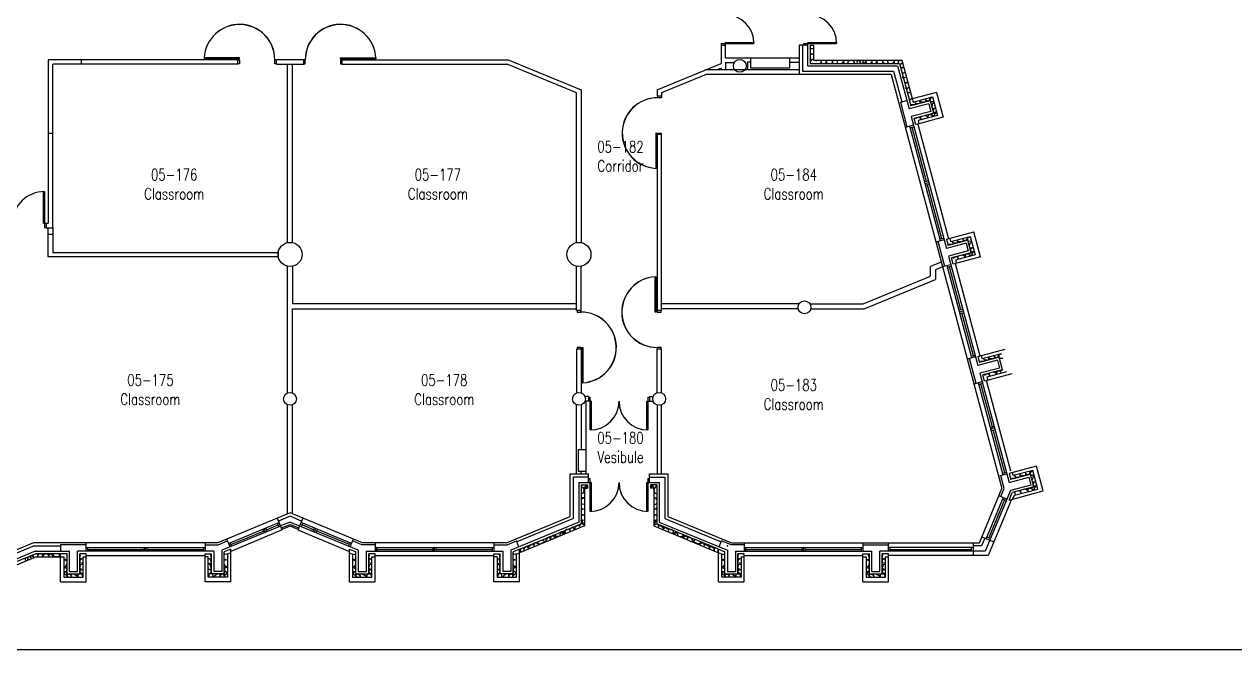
# Model space of a CAD drawing. Extents: x 11182 to 734459, y -1391328 to 152085.
# Drawn here: x 267961 to 305679, y -321965 to -302475 of the extents above; entities that cross this region are included whole.
import ezdxf
from ezdxf.enums import TextEntityAlignment as Align

# ---------------------------------------------------------------- set-up
doc = ezdxf.new("R2010")
doc.units = 0
doc.header["$LTSCALE"] = 500
doc.header["$MEASUREMENT"] = 0
doc.layers.add('0_Defpoints', color=106, linetype='CONTINUOUS', plot=False)
for name, color, linetype in [('0_room_data', 7, 'CONTINUOUS'), ('1_Wall_Exist', 251, 'CONTINUOUS'), ('3_Text', 7, 'CONTINUOUS')]:
    doc.layers.add(name, color=color, linetype=linetype)
doc.styles.add('1_200', font='simplex.shx', dxfattribs={"width": 0.75, "height": 460})

# ---------------------------------------------------------------- blocks, each defined once
blk = doc.blocks.new('room_data')
at = {"layer": '3_Text', "style": '1_200', "width": 0.75}
for tag, p in [('ROOMNUM', (0, 0)), ('ROOMUSE', (0, -575))]:
    blk.add_attdef(tag, text='', height=345, dxfattribs=at).set_placement(p, align=Align.MIDDLE_CENTER)

msp = doc.modelspace()

# ---------------------------------------------------------------- linework, layer by layer
at = {"layer": '0_Defpoints'}
msp.add_lwpolyline([(215973, -255170), (312023, -255170), (312023, -321965), (215973, -321965)], close=True, dxfattribs=at)
at = {"layer": '1_Wall_Exist'}
for p, q in [((289677, -303077), (290697, -303077)), ((289677, -303077), (289677, -303694)), ((289677, -303127), (289811, -303127)), ((289797, -303047), (289797, -303127)), ((289797, -303047), (290697, -303047)), ((289811, -303532), (289811, -303127)), ((290697, -303047), (290697, -303077)), ((292373, -303127), (292105, -303127)), ((292105, -303127), (292105, -304040)), ((292205, -303127), (292205, -303940)), ((292253, -303077), (293273, -303077)), ((292253, -303127), (292253, -303077)), ((292373, -303047), (293273, -303047)), ((292373, -303772), (292373, -303047)), ((292448, -303127), (292548, -303127)), ((292448, -303127), (292448, -303697)), ((292448, -303218), (292502, -303238)), ((292480, -303241), (292448, -303258)), ((292548, -303231), (292480, -303241)), ((292548, -303127), (292548, -303597)), ((293273, -303047), (293273, -303077)), ((268712, -303581), (268712, -308677)), ((274619, -303581), (268712, -303581)), ((269747, -303721), (269747, -303581)), ((273569, -303525), (273569, -303555)), ((274669, -303525), (273569, -303525)), ((273569, -303555), (274669, -303555)), ((274669, -303549), (273619, -303549)), ((274619, -303721), (274619, -303581)), ((274619, -303587), (274669, -303587)), ((274669, -303555), (274669, -303525)), ((274669, -303587), (274669, -303707)), ((275769, -303707), (275769, -303587)), ((275769, -303587), (275819, -303587)), ((276669, -303581), (275819, -303581)), ((275819, -303721), (275819, -303581)), ((276669, -303721), (276669, -303581)), ((276719, -303587), (276669, -303587)), ((276719, -303707), (276719, -303587)), ((277819, -303525), (278919, -303525)), ((277819, -303555), (277819, -303525)), ((277819, -303549), (278869, -303549)), ((278919, -303555), (277819, -303555)), ((277819, -303587), (277819, -303707)), ((277869, -303587), (277819, -303587)), ((277869, -303721), (277869, -303581)), ((277869, -303581), (283038, -303581)), ((278919, -303525), (278919, -303555)), ((283038, -303581), (285310, -304522)), ((292105, -303532), (289811, -303532)), ((290605, -303840), (290605, -303532)), ((291805, -303532), (291805, -303840)), ((292448, -303374), (292498, -303405)), ((292543, -303397), (292448, -303414)), ((292474, -303607), (292448, -303549)), ((292502, -303578), (292448, -303635)), ((292498, -303405), (292548, -303394)), ((292548, -303572), (292502, -303578)), ((292548, -303398), (292543, -303397)), ((292548, -303572), (292548, -303572)), ((292548, -303597), (295308, -303597)), ((292648, -303630), (292614, -303597)), ((292785, -303597), (292795, -303665)), ((292958, -303646), (292948, -303597)), ((292952, -303597), (292950, -303601)), ((292950, -303601), (292968, -303697)), ((293126, -303597), (293131, -303643)), ((293288, -303597), (293281, -303602)), ((293281, -303602), (293292, -303666)), ((293284, -303600), (293282, -303597)), ((293493, -303631), (293485, -303597)), ((293502, -303597), (293491, -303613)), ((293491, -303613), (293497, -303688)), ((293732, -303602), (293630, -303630)), ((293671, -303619), (293679, -303597)), ((293700, -303597), (293704, -303607)), ((293704, -303607), (293764, -303597)), ((293804, -303631), (293732, -303602)), ((293797, -303597), (293808, -303653)), ((293910, -303641), (293947, -303604)), ((293951, -303599), (293947, -303597)), ((293947, -303604), (293993, -303613)), ((293993, -303641), (294000, -303597)), ((293993, -303613), (294011, -303668)), ((294095, -303626), (294101, -303597)), ((294111, -303682), (294095, -303626)), ((294186, -303620), (294157, -303682)), ((294184, -303597), (294187, -303621)), ((294187, -303621), (294209, -303703)), ((294357, -303597), (294367, -303665)), ((294530, -303646), (294520, -303597)), ((294524, -303597), (294522, -303601)), ((294522, -303601), (294539, -303697)), ((294697, -303597), (294703, -303643)), ((294860, -303597), (294853, -303602)), ((294853, -303602), (294864, -303666)), ((294856, -303600), (294854, -303597)), ((295065, -303631), (295057, -303597)), ((295074, -303597), (295063, -303613)), ((295063, -303613), (295069, -303688)), ((295304, -303602), (295202, -303630)), ((295254, -303608), (295308, -303598)), ((295313, -303615), (295281, -303603)), ((295308, -303597), (295627, -304789)), ((274619, -303721), (268852, -303721)), ((268852, -308807), (268852, -303721)), ((274669, -303707), (274619, -303707)), ((275819, -303707), (275769, -303707)), ((275819, -303721), (276669, -303721)), ((276166, -309280), (276166, -303721)), ((276322, -309280), (276322, -303721)), ((276669, -303707), (276719, -303707)), ((277819, -303707), (277869, -303707)), ((277869, -303721), (283010, -303721)), ((285170, -304615), (283010, -303721)), ((287678, -304522), (289677, -303694)), ((292105, -303900), (289180, -303900)), ((289677, -303845), (289546, -303900)), ((289677, -303845), (289677, -303900)), ((289811, -303666), (290086, -303666)), ((289811, -303666), (289811, -303900)), ((290605, -303656), (290496, -303656)), ((290496, -303656), (290496, -303900)), ((291805, -303840), (290605, -303840)), ((291805, -303656), (292105, -303656)), ((292205, -303940), (295044, -303940)), ((292373, -303772), (295173, -303772)), ((292448, -303697), (295231, -303697)), ((292772, -303697), (292792, -303642)), ((292795, -303665), (292812, -303697)), ((292927, -303697), (292958, -303646)), ((293161, -303670), (293102, -303697)), ((293131, -303643), (293189, -303697)), ((293292, -303666), (293321, -303697)), ((293460, -303673), (293418, -303697)), ((293468, -303647), (293460, -303673)), ((293630, -303630), (293612, -303697)), ((293808, -303653), (293843, -303697)), ((293928, -303697), (293910, -303641)), ((293974, -303697), (294004, -303688)), ((294039, -303697), (293993, -303641)), ((294097, -303635), (294083, -303681)), ((294157, -303682), (294111, -303682)), ((294344, -303697), (294364, -303642)), ((294367, -303665), (294384, -303697)), ((294499, -303697), (294530, -303646)), ((294733, -303670), (294674, -303697)), ((294703, -303643), (294761, -303697)), ((294864, -303666), (294893, -303697)), ((295032, -303673), (294990, -303697)), ((295040, -303647), (295032, -303673)), ((295044, -303940), (295300, -304892)), ((295173, -303772), (295533, -305114)), ((295202, -303630), (295184, -303697)), ((295231, -303697), (295531, -304815)), ((295255, -303733), (295310, -303678)), ((295266, -303827), (295323, -303832)), ((295325, -303810), (295299, -303835)), ((295366, -303814), (295302, -303841)), ((295306, -303977), (295363, -303994)), ((295308, -303688), (295332, -303688)), ((295404, -303975), (295316, -304016)), ((295363, -303994), (295408, -303971)), ((295409, -303975), (295404, -303975)), ((289208, -304040), (287818, -304615)), ((294968, -304040), (289208, -304040)), ((294968, -304040), (298424, -316939)), ((295338, -304130), (295395, -304135)), ((295374, -304144), (295348, -304169)), ((295446, -304113), (295374, -304144)), ((295378, -304280), (295435, -304297)), ((295476, -304278), (295388, -304319)), ((295435, -304297), (295488, -304270)), ((295490, -304279), (295476, -304278)), ((285170, -309276), (285170, -304615)), ((285310, -304522), (285310, -309276)), ((287678, -304522), (287678, -304715)), ((287818, -304715), (287678, -304715)), ((287698, -304765), (287698, -304715)), ((287818, -304615), (287818, -304765)), ((295464, -304499), (295423, -304449)), ((295483, -304463), (295446, -304533)), ((295502, -304625), (295480, -304661)), ((295526, -304446), (295483, -304463)), ((295561, -304597), (295502, -304625)), ((295535, -304444), (295526, -304446)), ((295579, -304611), (295561, -304597)), ((295564, -304599), (295574, -304589)), ((296384, -304602), (295631, -304804)), ((295657, -304900), (296265, -304736)), ((296182, -304759), (296157, -304849)), ((296222, -304773), (296188, -304757)), ((296190, -304793), (296262, -304749)), ((296262, -304749), (296269, -304749)), ((296265, -304736), (296421, -305316)), ((296384, -304602), (296591, -305374)), ((287818, -304765), (287698, -304765)), ((295269, -304900), (295462, -304848)), ((295476, -305673), (295269, -304900)), ((295531, -304815), (295627, -304789)), ((296142, -304951), (295533, -305114)), ((295534, -304829), (295631, -304803)), ((295534, -304829), (295586, -305022)), ((296195, -304859), (295586, -305022)), ((295720, -304986), (295609, -304991)), ((295631, -304803), (295657, -304900)), ((295703, -304900), (295702, -304887)), ((295753, -304952), (295703, -304900)), ((295730, -304928), (295720, -304986)), ((295865, -304947), (295753, -304952)), ((295859, -304845), (295865, -304947)), ((295902, -304900), (295863, -304844)), ((296029, -304903), (295902, -304900)), ((296048, -304842), (296029, -304903)), ((296031, -304799), (296031, -304799)), ((296048, -304842), (296031, -304799)), ((296112, -304881), (296048, -304842)), ((296157, -304849), (296112, -304881)), ((296142, -304951), (296206, -305192)), ((296204, -304896), (296190, -304793)), ((296298, -305245), (296195, -304859)), ((296307, -304892), (296204, -304896)), ((296250, -305039), (296273, -304949)), ((296261, -305107), (296250, -305039)), ((296323, -305103), (296261, -305107)), ((296273, -304949), (296311, -304908)), ((296289, -305213), (296293, -305134)), ((296293, -305134), (296330, -305095)), ((296357, -305079), (296323, -305103)), ((296330, -305095), (296362, -305099)), ((296206, -305192), (295598, -305355)), ((295598, -305355), (296698, -309461)), ((296298, -305245), (295690, -305408)), ((295741, -305602), (295690, -305408)), ((295824, -305372), (295725, -305424)), ((296421, -305316), (295812, -305479)), ((295812, -305479), (295838, -305576)), ((296591, -305374), (295838, -305576)), ((295846, -305366), (295879, -305401)), ((295879, -305401), (295901, -305455)), ((295902, -305455), (295896, -305353)), ((296075, -305342), (296010, -305323)), ((296120, -305377), (296075, -305342)), ((296123, -305396), (296120, -305377)), ((296121, -305336), (296149, -305285)), ((296126, -305395), (296121, -305336)), ((296149, -305285), (296227, -305289)), ((296305, -305244), (296227, -305289)), ((296227, -305289), (296256, -305353)), ((296242, -305322), (296287, -305324)), ((296256, -305353), (296257, -305360)), ((296289, -305320), (296271, -305356)), ((296287, -305324), (296321, -305331)), ((296368, -305230), (296289, -305213)), ((296329, -305333), (296289, -305320)), ((296329, -305268), (296305, -305244)), ((296321, -305331), (296329, -305268)), ((296328, -305276), (296358, -305242)), ((296332, -305340), (296329, -305333)), ((296358, -305242), (296386, -305193)), ((296379, -305161), (296382, -305200)), ((296386, -305193), (296388, -305193)), ((268852, -305881), (268712, -305881)), ((287636, -305865), (287636, -306965)), ((287666, -305865), (287636, -305865)), ((287666, -306965), (287666, -305865)), ((287698, -305865), (287818, -305865)), ((287698, -305915), (287698, -305865)), ((287818, -311395), (287818, -305865)), ((295669, -305622), (295410, -305691)), ((296511, -309227), (295553, -305653)), ((295566, -305702), (295682, -305671)), ((296077, -307374), (295624, -305687)), ((295838, -305576), (295741, -305602)), ((295799, -305587), (296757, -309161)), ((287678, -305915), (287678, -311395)), ((287818, -305915), (287678, -305915)), ((287636, -306965), (287666, -306965)), ((296135, -307359), (296019, -307390)), ((268566, -307687), (268596, -307687)), ((268566, -308687), (268566, -307687)), ((268596, -307687), (268596, -308807)), ((296032, -307440), (296148, -307409)), ((296045, -307489), (296161, -307458)), ((296555, -309161), (296103, -307474)), ((268646, -308687), (268566, -308687)), ((268596, -308807), (268646, -308807)), ((268646, -308677), (268646, -308817)), ((268646, -308677), (268712, -308677)), ((268646, -308817), (268852, -308817)), ((268696, -308817), (268696, -309710)), ((268852, -308817), (268852, -309583)), ((268852, -309029), (268696, -309029)), ((296627, -309195), (296368, -309265)), ((296641, -310021), (296433, -309247)), ((296613, -309146), (296497, -309177)), ((296699, -309176), (297549, -308948)), ((296699, -309176), (296751, -309369)), ((297359, -309206), (296751, -309369)), ((296796, -309150), (296822, -309247)), ((296822, -309247), (297430, -309084)), ((296868, -309247), (296867, -309235)), ((296918, -309299), (296868, -309247)), ((296895, -309275), (296885, -309333)), ((297024, -309193), (297030, -309295)), ((297066, -309247), (297028, -309192)), ((297194, -309251), (297066, -309247)), ((297213, -309190), (297194, -309251)), ((297196, -309147), (297196, -309147)), ((297213, -309190), (297196, -309147)), ((297277, -309228), (297213, -309190)), ((297322, -309196), (297277, -309228)), ((297346, -309106), (297322, -309196)), ((297387, -309120), (297352, -309105)), ((297355, -309140), (297427, -309097)), ((297369, -309243), (297355, -309140)), ((297463, -309593), (297359, -309206)), ((297472, -309239), (297369, -309243)), ((297427, -309097), (297433, -309096)), ((297430, -309084), (297585, -309663)), ((297438, -309296), (297476, -309255)), ((297756, -309721), (297549, -308948)), ((268852, -309583), (275874, -309583)), ((275874, -309583), (275874, -309710)), ((297306, -309298), (296698, -309461)), ((297371, -309540), (296763, -309703)), ((296885, -309333), (296774, -309338)), ((297463, -309593), (296854, -309756)), ((297030, -309295), (296918, -309299)), ((297585, -309663), (296977, -309826)), ((297286, -309683), (297314, -309633)), ((297306, -309298), (297371, -309540)), ((297314, -309633), (297392, -309636)), ((297470, -309591), (297392, -309636)), ((297392, -309636), (297421, -309700)), ((297415, -309386), (297438, -309296)), ((297426, -309454), (297415, -309386)), ((297488, -309450), (297426, -309454)), ((297454, -309560), (297458, -309482)), ((297533, -309577), (297454, -309560)), ((297458, -309482), (297495, -309442)), ((297494, -309615), (297470, -309591)), ((297486, -309678), (297494, -309615)), ((297522, -309426), (297488, -309450)), ((297493, -309624), (297523, -309589)), ((297495, -309442), (297527, -309447)), ((297523, -309589), (297551, -309540)), ((297544, -309508), (297547, -309547)), ((297551, -309540), (297552, -309540)), ((268696, -309710), (275874, -309710)), ((276166, -313962), (276166, -310013)), ((276322, -310013), (276322, -311189)), ((285170, -311395), (285170, -310014)), ((285310, -311395), (285310, -310016)), ((296534, -309886), (296194, -310027)), ((296194, -310320), (296194, -310027)), ((296575, -310038), (296350, -310132)), ((296834, -309969), (296575, -310038)), ((297488, -312873), (296718, -310000)), ((296731, -310048), (296847, -310017)), ((296763, -309703), (297675, -313108)), ((297148, -311373), (296789, -310032)), ((296906, -309949), (296854, -309756)), ((296989, -309720), (296890, -309771)), ((297756, -309721), (296906, -309949)), ((296964, -309933), (297734, -312807)), ((296977, -309826), (297003, -309923)), ((297011, -309714), (297044, -309748)), ((297044, -309748), (297065, -309803)), ((297067, -309802), (297061, -309700)), ((297240, -309689), (297175, -309671)), ((297285, -309725), (297240, -309689)), ((297288, -309743), (297285, -309725)), ((297291, -309742), (297286, -309683)), ((297407, -309669), (297452, -309671)), ((297421, -309700), (297422, -309707)), ((297454, -309667), (297436, -309703)), ((297452, -309671), (297486, -309678)), ((297494, -309681), (297454, -309667)), ((297497, -309687), (297494, -309681)), ((287622, -310345), (287652, -310345)), ((287622, -311445), (287622, -310345)), ((287647, -311445), (287647, -310395)), ((287652, -310345), (287652, -311445)), ((294100, -311189), (296194, -310320)), ((296350, -310132), (296350, -310424)), ((294131, -311345), (296350, -310424)), ((285170, -311189), (276322, -311189)), ((276322, -313962), (276322, -311345)), ((276322, -311345), (285170, -311345)), ((285310, -311395), (285170, -311395)), ((285184, -311395), (285184, -311445)), ((285184, -311445), (285304, -311445)), ((285304, -311445), (285304, -311395)), ((287652, -311445), (287622, -311445)), ((287818, -311395), (287678, -311395)), ((287684, -311395), (287684, -311445)), ((287684, -311445), (287804, -311445)), ((287804, -311445), (287804, -311395)), ((292104, -311189), (287818, -311189)), ((292078, -311345), (287818, -311345)), ((292440, -311189), (294100, -311189)), ((292466, -311345), (294131, -311345)), ((297206, -311358), (297090, -311389)), ((297103, -311437), (297219, -311406)), ((297116, -311484), (297232, -311453)), ((297533, -312810), (297174, -311469)), ((285310, -312595), (285170, -312595)), ((285170, -312595), (285170, -313961)), ((285184, -312545), (285184, -312595)), ((285304, -312545), (285184, -312545)), ((285304, -312595), (285304, -312545)), ((285310, -312595), (285310, -313958)), ((285336, -313645), (285336, -312545)), ((285336, -312545), (285366, -312545)), ((285341, -312545), (285341, -313595)), ((285366, -312545), (285366, -313645)), ((287818, -312595), (287678, -312595)), ((287678, -313958), (287678, -312595)), ((287804, -312545), (287684, -312545)), ((287684, -312545), (287684, -312595)), ((287804, -312595), (287804, -312545)), ((287818, -313969), (287818, -312595)), ((297676, -312823), (298526, -312595)), ((297604, -312842), (297345, -312912)), ((297618, -313667), (297411, -312894)), ((297591, -312794), (297475, -312825)), ((298284, -312945), (297675, -313108)), ((297676, -312823), (297728, -313016)), ((298337, -312853), (297728, -313016)), ((297862, -312980), (297751, -312985)), ((297773, -312797), (297799, -312894)), ((297799, -312894), (298407, -312730)), ((297845, -312894), (297844, -312881)), ((297895, -312946), (297845, -312894)), ((297872, -312922), (297862, -312980)), ((298007, -312941), (297895, -312946)), ((298001, -312839), (298007, -312941)), ((298044, -312894), (298005, -312838)), ((298171, -312897), (298044, -312894)), ((298190, -312836), (298171, -312897)), ((298173, -312793), (298173, -312793)), ((298190, -312836), (298173, -312793)), ((298254, -312875), (298190, -312836)), ((298299, -312843), (298254, -312875)), ((298284, -312945), (298348, -313186)), ((298324, -312753), (298299, -312843)), ((298364, -312767), (298330, -312751)), ((298332, -312787), (298404, -312743)), ((298346, -312890), (298332, -312787)), ((298440, -313239), (298337, -312853)), ((298449, -312886), (298346, -312890)), ((298348, -313186), (297740, -313349)), ((297740, -313349), (298652, -316755)), ((298440, -313239), (297832, -313402)), ((297883, -313596), (297832, -313402)), ((297966, -313366), (297867, -313418)), ((298733, -313368), (297883, -313596)), ((298563, -313310), (297954, -313473)), ((297988, -313360), (298021, -313395)), ((298021, -313395), (298043, -313449)), ((298044, -313449), (298038, -313347)), ((298217, -313336), (298152, -313317)), ((298262, -313371), (298217, -313336)), ((298265, -313390), (298262, -313371)), ((298263, -313330), (298291, -313279)), ((298268, -313389), (298263, -313330)), ((298291, -313279), (298369, -313283)), ((298447, -313238), (298369, -313283)), ((298369, -313283), (298398, -313347)), ((285366, -313645), (285336, -313645)), ((297811, -313616), (297552, -313685)), ((298465, -316520), (297695, -313647)), ((297708, -313695), (297824, -313663)), ((298125, -315020), (297766, -313679)), ((298696, -316397), (297941, -313580)), ((297954, -313473), (297980, -313570)), ((285544, -314077), (285431, -314077)), ((285544, -314077), (285544, -314217)), ((285544, -314097), (285594, -314097)), ((285594, -315117), (285594, -314097)), ((287394, -314097), (287394, -315117)), ((287394, -314097), (287444, -314097)), ((287444, -314077), (287556, -314077)), ((287444, -314077), (287444, -314217)), ((276166, -317727), (276166, -314331)), ((276322, -317727), (276322, -314331)), ((285170, -316484), (285170, -314332)), ((285310, -314335), (285310, -315737)), ((285624, -314217), (285431, -314217)), ((285470, -316484), (285470, -314217)), ((285624, -314217), (285624, -315117)), ((287364, -314217), (287556, -314217)), ((287364, -315117), (287364, -314217)), ((287678, -314335), (287678, -316484)), ((287818, -316484), (287818, -314332)), ((285624, -315117), (285594, -315117)), ((287394, -315117), (287364, -315117)), ((298183, -315004), (298067, -315035)), ((298067, -315035), (298093, -315131)), ((298196, -315052), (298080, -315083)), ((298093, -315131), (298209, -315100)), ((298510, -316457), (298151, -315116)), ((285216, -315737), (285216, -316397)), ((285470, -315737), (285216, -315737)), ((285216, -316397), (285470, -316397)), ((285310, -316484), (285310, -316397)), ((298568, -316441), (298452, -316472)), ((299503, -316242), (298653, -316470)), ((298776, -316540), (298750, -316444)), ((299384, -316377), (298776, -316540)), ((299150, -316440), (299150, -316440)), ((299167, -316483), (299150, -316440)), ((299301, -316400), (299276, -316490)), ((299341, -316414), (299307, -316398)), ((299309, -316433), (299381, -316390)), ((299324, -316537), (299309, -316433)), ((299381, -316390), (299388, -316389)), ((299540, -316957), (299384, -316377)), ((299710, -317015), (299503, -316242)), ((284971, -316484), (285544, -316484)), ((284971, -317808), (284971, -316484)), ((285071, -317875), (285071, -316584)), ((285544, -316584), (285071, -316584)), ((285239, -316752), (285624, -316752)), ((285239, -316752), (285239, -317987)), ((285314, -316827), (285514, -316827)), ((285314, -316827), (285314, -318037)), ((285493, -316828), (285455, -316853)), ((285470, -316823), (285489, -316835)), ((285489, -316835), (285508, -316823)), ((285514, -316827), (285514, -316927)), ((285544, -316752), (285544, -316484)), ((285544, -316632), (285594, -316632)), ((285594, -317652), (285594, -316632)), ((285624, -316752), (285624, -317652)), ((287364, -316752), (287749, -316752)), ((287364, -317652), (287364, -316752)), ((287394, -316632), (287394, -317652)), ((287394, -316632), (287444, -316632)), ((287444, -316752), (287444, -316484)), ((287444, -316484), (288017, -316484)), ((287444, -316584), (287917, -316584)), ((287474, -316827), (287474, -316927)), ((287674, -316827), (287474, -316827)), ((287498, -316835), (287479, -316823)), ((287495, -316828), (287532, -316853)), ((287517, -316823), (287498, -316835)), ((287674, -316827), (287674, -318037)), ((287749, -316752), (287749, -317987)), ((287917, -316584), (287917, -317875)), ((288017, -316484), (288017, -317808)), ((298581, -316489), (298322, -316558)), ((298496, -316944), (298388, -316541)), ((298652, -316755), (299261, -316592)), ((298653, -316470), (298705, -316663)), ((299314, -316500), (298705, -316663)), ((298840, -316627), (298728, -316632)), ((298822, -316541), (298821, -316528)), ((298872, -316593), (298822, -316541)), ((298849, -316569), (298840, -316627)), ((298984, -316588), (298872, -316593)), ((298978, -316486), (298984, -316588)), ((299021, -316540), (298982, -316485)), ((299148, -316544), (299021, -316540)), ((299167, -316483), (299148, -316544)), ((299231, -316522), (299167, -316483)), ((299276, -316490), (299231, -316522)), ((299261, -316592), (299325, -316833)), ((299417, -316886), (299314, -316500)), ((299426, -316532), (299324, -316537)), ((299369, -316679), (299393, -316590)), ((299380, -316748), (299369, -316679)), ((299442, -316743), (299380, -316748)), ((299393, -316590), (299430, -316549)), ((299409, -316854), (299412, -316775)), ((299412, -316775), (299449, -316735)), ((299476, -316720), (299442, -316743)), ((299449, -316735), (299482, -316740)), ((299498, -316802), (299502, -316841)), ((285357, -316912), (285314, -316847)), ((285380, -317090), (285314, -317108)), ((285415, -316923), (285357, -316912)), ((285379, -316916), (285408, -316988)), ((285408, -316988), (285380, -317090)), ((285392, -317048), (285414, -317041)), ((285403, -317015), (285421, -316918)), ((285414, -317020), (285403, -317015)), ((285414, -316927), (285414, -318104)), ((285414, -316927), (285514, -316927)), ((285455, -316853), (285415, -316923)), ((285442, -316862), (285511, -316927)), ((285490, -316836), (285507, -316865)), ((287574, -316927), (287474, -316927)), ((287546, -316862), (287476, -316927)), ((287498, -316836), (287481, -316865)), ((287532, -316853), (287573, -316923)), ((287584, -317015), (287567, -316918)), ((287573, -316923), (287630, -316912)), ((287574, -316927), (287574, -318104)), ((287574, -317020), (287584, -317015)), ((287596, -317048), (287574, -317041)), ((287608, -316916), (287579, -316988)), ((287579, -316988), (287607, -317090)), ((287607, -317090), (287674, -317108)), ((287630, -316912), (287674, -316847)), ((297724, -318629), (298424, -316939)), ((298687, -317004), (297903, -318897)), ((298578, -317268), (298330, -317166)), ((298393, -317192), (298496, -316944)), ((298646, -317300), (299710, -317015)), ((298646, -317300), (298742, -317067)), ((299325, -316833), (298687, -317004)), ((299417, -316886), (298742, -317067)), ((298767, -317267), (298816, -317151)), ((298838, -317063), (298787, -317055)), ((298816, -317151), (299540, -316957)), ((298841, -317120), (298837, -317041)), ((298849, -317142), (298841, -317120)), ((298965, -317007), (298998, -317042)), ((298998, -317042), (299020, -317096)), ((299021, -317096), (299015, -316994)), ((299194, -316983), (299129, -316964)), ((299239, -317018), (299194, -316983)), ((299242, -317036), (299239, -317018)), ((299240, -316976), (299268, -316926)), ((299245, -317036), (299240, -316976)), ((299268, -316926), (299347, -316930)), ((299424, -316884), (299347, -316930)), ((299347, -316930), (299376, -316994)), ((299361, -316963), (299407, -316965)), ((299376, -316994), (299377, -317000)), ((299409, -316961), (299390, -316997)), ((299407, -316965), (299440, -316972)), ((299488, -316871), (299409, -316854)), ((299448, -316974), (299409, -316961)), ((299448, -316909), (299424, -316884)), ((299440, -316972), (299448, -316909)), ((299447, -316917), (299477, -316883)), ((299451, -316981), (299448, -316974)), ((299477, -316883), (299506, -316834)), ((299506, -316834), (299507, -316834)), ((285337, -317260), (285314, -317302)), ((285345, -317427), (285314, -317399)), ((285368, -317589), (285314, -317531)), ((285340, -317559), (285314, -317617)), ((285398, -317228), (285323, -317223)), ((285364, -317252), (285337, -317260)), ((285408, -317439), (285345, -317427)), ((285379, -317227), (285414, -317235)), ((285414, -317218), (285398, -317228)), ((285414, -317432), (285408, -317439)), ((285410, -317436), (285414, -317438)), ((287574, -317218), (287590, -317228)), ((287608, -317227), (287574, -317235)), ((287574, -317432), (287579, -317439)), ((287577, -317436), (287574, -317438)), ((287579, -317439), (287643, -317427)), ((287590, -317228), (287665, -317223)), ((287620, -317589), (287674, -317531)), ((287624, -317252), (287650, -317260)), ((287643, -317427), (287674, -317399)), ((287648, -317559), (287674, -317617)), ((287650, -317260), (287674, -317302)), ((298467, -317222), (297937, -318501)), ((298719, -317280), (297993, -319032)), ((298503, -317291), (298011, -318479)), ((298559, -317314), (298448, -317268)), ((276244, -317695), (273990, -318629)), ((275845, -317860), (275992, -318215)), ((276244, -317803), (275883, -317953)), ((278497, -318629), (276244, -317695)), ((276604, -317953), (276244, -317803)), ((276643, -317860), (276496, -318215)), ((282990, -318629), (284971, -317808)), ((285071, -317875), (283309, -318605)), ((285409, -317770), (285314, -317752)), ((285314, -317793), (285364, -317762)), ((285346, -317925), (285314, -317908)), ((285314, -317948), (285368, -317928)), ((285408, -318068), (285336, -317941)), ((285414, -317935), (285346, -317925)), ((285364, -317762), (285414, -317772)), ((285414, -317594), (285368, -317589)), ((285414, -317768), (285409, -317770)), ((285624, -317652), (285594, -317652)), ((287394, -317652), (287364, -317652)), ((287574, -317594), (287620, -317589)), ((287623, -317762), (287574, -317772)), ((287574, -317768), (287579, -317770)), ((287574, -317935), (287642, -317925)), ((287579, -317770), (287674, -317752)), ((287580, -318068), (287651, -317941)), ((287674, -317948), (287619, -317928)), ((287674, -317793), (287623, -317762)), ((287642, -317925), (287674, -317908)), ((287917, -317875), (289679, -318605)), ((288017, -317808), (289997, -318629)), ((275943, -318110), (274119, -318865)), ((274327, -318649), (275897, -317999)), ((275999, -318233), (274394, -318898)), ((274396, -318686), (275412, -318265)), ((275389, -318209), (275435, -318320)), ((275482, -318301), (275436, -318190)), ((275533, -318280), (275487, -318169)), ((275510, -318224), (275869, -318076)), ((275846, -318020), (275892, -318131)), ((275943, -318110), (275897, -317999)), ((276244, -317985), (275947, -318108)), ((275973, -318169), (276244, -318057)), ((276244, -318111), (275992, -318215)), ((276244, -317985), (276540, -318108)), ((276244, -318057), (276515, -318169)), ((276496, -318215), (276244, -318111)), ((276488, -318233), (278094, -318898)), ((276544, -318110), (276590, -317999)), ((278369, -318865), (276544, -318110)), ((278161, -318649), (276590, -317999)), ((276641, -318020), (276595, -318131)), ((276978, -318224), (276618, -318075)), ((276955, -318280), (277001, -318169)), ((277001, -318169), (277052, -318190)), ((277006, -318301), (277052, -318190)), ((277098, -318209), (277052, -318320)), ((278091, -318686), (277075, -318265)), ((285239, -317987), (283119, -318865)), ((283419, -318822), (285314, -318037)), ((285414, -318104), (283419, -318931)), ((284663, -318373), (284683, -318325)), ((284715, -318309), (284671, -318300)), ((284683, -318325), (284676, -318308)), ((284709, -318303), (284714, -318269)), ((284754, -318349), (284709, -318303)), ((284749, -318356), (284773, -318321)), ((284776, -318323), (284754, -318349)), ((284773, -318321), (284822, -318345)), ((284811, -318294), (284776, -318323)), ((284864, -318209), (284803, -318259)), ((284803, -318259), (284819, -318328)), ((284819, -318328), (284829, -318346)), ((284876, -318214), (284864, -318209)), ((284961, -318241), (284918, -318200)), ((284964, -318207), (284957, -318279)), ((284957, -318279), (284964, -318291)), ((285056, -318143), (284964, -318207)), ((285114, -318228), (285056, -318143)), ((285213, -318078), (285114, -318159)), ((285114, -318159), (285117, -318227)), ((285265, -318115), (285213, -318078)), ((285292, -318045), (285265, -318115)), ((285265, -318115), (285278, -318159)), ((285278, -318159), (285278, -318160)), ((285348, -318043), (285292, -318045)), ((285414, -318093), (285348, -318043)), ((285408, -318068), (285414, -318067)), ((287574, -318093), (287640, -318043)), ((287580, -318068), (287574, -318067)), ((287574, -318104), (289569, -318931)), ((287640, -318043), (287695, -318045)), ((289569, -318822), (287674, -318037)), ((287695, -318045), (287722, -318115)), ((287710, -318159), (287709, -318160)), ((287722, -318115), (287710, -318159)), ((287722, -318115), (287775, -318078)), ((287749, -317987), (289869, -318865)), ((287775, -318078), (287873, -318159)), ((287873, -318159), (287870, -318227)), ((287873, -318228), (287931, -318143)), ((287931, -318143), (288023, -318207)), ((288023, -318207), (288031, -318279)), ((288031, -318279), (288024, -318291)), ((288027, -318241), (288070, -318200)), ((288112, -318214), (288124, -318209)), ((288124, -318209), (288184, -318259)), ((288169, -318328), (288158, -318346)), ((288215, -318321), (288165, -318345)), ((288184, -318259), (288169, -318328)), ((288176, -318294), (288211, -318323)), ((288211, -318323), (288234, -318349)), ((288238, -318356), (288215, -318321)), ((288234, -318349), (288278, -318303)), ((288272, -318309), (288316, -318300)), ((288278, -318303), (288273, -318269)), ((288304, -318325), (288311, -318308)), ((288324, -318373), (288304, -318325)), ((268249, -318629), (264990, -319979)), ((273990, -318629), (268249, -318629)), ((269894, -318697), (269094, -318697)), ((269094, -318697), (269094, -318897)), ((269894, -318897), (269894, -318629)), ((273594, -318629), (273594, -318897)), ((273594, -318697), (274004, -318697)), ((274004, -318697), (274296, -318575)), ((274296, -318575), (274270, -318513)), ((274373, -318760), (274296, -318575)), ((274419, -318741), (274373, -318630)), ((278068, -318741), (278114, -318630)), ((278115, -318760), (278217, -318513)), ((278484, -318697), (278191, -318575)), ((278894, -318697), (278484, -318697)), ((282990, -318629), (278497, -318629)), ((278894, -318629), (278894, -318897)), ((282594, -318629), (282594, -318897)), ((282594, -318697), (283004, -318697)), ((283004, -318697), (283296, -318575)), ((283373, -318760), (283296, -318575)), ((283786, -318670), (283688, -318751)), ((283839, -318707), (283786, -318670)), ((283866, -318637), (283839, -318707)), ((283839, -318707), (283851, -318751)), ((283921, -318635), (283866, -318637)), ((283996, -318692), (283921, -318635)), ((283982, -318660), (283948, -318601)), ((283982, -318660), (284065, -318650)), ((284019, -318656), (284001, -318689)), ((284065, -318650), (284100, -318630)), ((284100, -318630), (284164, -318610)), ((284183, -318614), (284124, -318530)), ((284208, -318552), (284199, -318607)), ((284265, -318479), (284208, -318552)), ((284326, -318446), (284265, -318479)), ((284360, -318498), (284326, -318446)), ((284368, -318455), (284359, -318509)), ((284359, -318509), (284382, -318532)), ((284363, -318540), (284360, -318498)), ((284428, -318404), (284368, -318455)), ((284489, -318457), (284428, -318404)), ((284441, -318507), (284474, -318486)), ((284495, -318402), (284461, -318398)), ((284493, -318441), (284471, -318494)), ((284471, -318494), (284471, -318495)), ((284501, -318396), (284493, -318441)), ((284496, -318403), (284502, -318370)), ((284524, -318421), (284496, -318403)), ((284610, -318437), (284524, -318421)), ((284657, -318406), (284663, -318373)), ((284659, -318417), (284657, -318406)), ((284753, -318378), (284749, -318356)), ((288235, -318378), (288238, -318356)), ((288331, -318406), (288324, -318373)), ((288328, -318417), (288331, -318406)), ((288377, -318437), (288464, -318421)), ((288464, -318421), (288491, -318403)), ((288491, -318403), (288485, -318370)), ((288486, -318396), (288495, -318441)), ((288492, -318402), (288526, -318398)), ((288495, -318441), (288517, -318494)), ((288498, -318457), (288560, -318404)), ((288547, -318507), (288514, -318486)), ((288517, -318494), (288516, -318495)), ((288560, -318404), (288620, -318455)), ((288629, -318509), (288606, -318532)), ((288620, -318455), (288629, -318509)), ((288625, -318540), (288627, -318498)), ((288627, -318498), (288661, -318446)), ((288661, -318446), (288722, -318479)), ((288722, -318479), (288779, -318552)), ((288779, -318552), (288789, -318607)), ((288804, -318614), (288863, -318530)), ((288888, -318630), (288824, -318610)), ((288923, -318650), (288888, -318630)), ((289006, -318660), (288923, -318650)), ((288968, -318656), (288986, -318689)), ((288992, -318692), (289066, -318635)), ((289006, -318660), (289039, -318601)), ((289066, -318635), (289121, -318637)), ((289121, -318637), (289149, -318707)), ((289149, -318707), (289136, -318751)), ((289149, -318707), (289201, -318670)), ((289201, -318670), (289300, -318751)), ((289615, -318760), (289691, -318575)), ((289984, -318697), (289691, -318575)), ((290394, -318697), (289984, -318697)), ((289997, -318629), (297724, -318629)), ((290394, -318629), (290394, -318897)), ((294094, -318629), (294094, -318897)), ((294094, -318697), (294894, -318697)), ((294894, -318897), (294894, -318629)), ((297525, -318629), (297525, -319032)), ((297893, -318483), (297791, -318729)), ((297800, -318445), (298173, -318599)), ((298067, -318501), (297956, -318456)), ((268303, -318897), (265119, -320215)), ((268269, -318729), (265309, -319955)), ((268318, -318972), (265419, -320172)), ((268337, -319072), (265419, -320281)), ((268028, -319091), (268059, -319088)), ((268088, -319067), (268067, -319136)), ((268165, -319101), (268134, -319064)), ((268203, -319035), (268161, -319053)), ((268161, -319053), (268166, -319110)), ((268254, -319081), (268203, -319035)), ((268253, -319079), (268243, -318995)), ((268260, -319104), (268253, -319079)), ((268269, -318729), (269094, -318729)), ((268303, -318897), (269369, -318897)), ((269069, -318972), (268318, -318972)), ((268337, -319072), (269069, -319072)), ((268393, -319025), (268369, -318972)), ((268409, -318996), (268375, -319059)), ((268519, -318972), (268409, -318996)), ((268540, -319072), (268519, -318972)), ((268566, -319008), (268544, -319072)), ((268688, -318972), (268566, -319008)), ((268723, -319025), (268688, -318972)), ((268723, -319025), (268717, -319071)), ((268717, -319071), (268717, -319072)), ((268775, -318972), (268723, -319025)), ((268826, -318991), (268775, -318972)), ((268873, -319072), (268826, -318991)), ((268873, -319037), (268864, -318970)), ((268873, -319037), (268953, -319060)), ((268909, -319047), (268880, -319072)), ((268953, -319060), (268993, -319054)), ((268993, -319054), (269060, -319060)), ((269072, -319052), (269054, -318972)), ((269069, -318972), (269069, -319072)), ((269294, -318972), (269094, -318972)), ((269094, -319852), (269094, -318972)), ((269094, -319072), (269194, -319072)), ((269194, -319072), (269194, -319702)), ((269294, -319602), (269294, -318972)), ((269369, -319527), (269369, -318897)), ((273869, -318897), (269619, -318897)), ((269619, -319527), (269619, -318897)), ((269894, -318972), (269694, -318972)), ((269694, -319602), (269694, -318972)), ((269694, -319111), (269718, -319002)), ((269794, -319072), (269894, -319072)), ((269794, -319702), (269794, -319072)), ((269894, -318777), (273594, -318777)), ((269894, -319852), (269894, -318972)), ((269894, -319032), (273594, -319032)), ((269945, -318897), (269945, -318777)), ((269945, -318837), (271692, -318837)), ((271692, -318777), (271692, -318897)), ((271744, -318897), (271744, -318777)), ((271795, -318897), (271795, -318777)), ((271795, -318837), (273542, -318837)), ((273542, -318777), (273542, -318897)), ((273594, -318972), (273794, -318972)), ((273594, -319852), (273594, -318972)), ((273694, -319072), (273594, -319072)), ((273694, -319702), (273694, -319072)), ((273794, -319111), (273769, -319002)), ((273794, -319602), (273794, -318972)), ((273869, -318897), (273869, -319527)), ((274119, -318865), (274119, -319527)), ((274394, -318833), (274194, -318915)), ((274194, -319602), (274194, -318915)), ((274214, -318997), (274194, -318949)), ((274270, -318984), (274194, -319001)), ((274294, -318987), (274270, -318984)), ((274394, -318941), (274294, -318982)), ((274294, -318982), (274294, -319702)), ((274394, -319852), (274394, -318833)), ((278094, -318833), (278294, -318915)), ((278094, -319852), (278094, -318833)), ((278094, -318941), (278194, -318982)), ((278194, -318982), (278194, -319702)), ((278194, -318987), (278217, -318984)), ((278217, -318984), (278294, -319001)), ((278273, -318997), (278294, -318949)), ((278294, -319602), (278294, -318915)), ((278369, -318865), (278369, -319527)), ((278619, -318897), (282869, -318897)), ((278619, -318897), (278619, -319527)), ((278894, -318972), (278694, -318972)), ((278694, -319602), (278694, -318972)), ((278694, -319111), (278718, -319002)), ((278794, -319072), (278894, -319072)), ((278794, -319702), (278794, -319072)), ((278894, -318777), (282594, -318777)), ((278894, -319852), (278894, -318972)), ((278894, -319032), (282594, -319032)), ((278945, -318897), (278945, -318777)), ((278945, -318837), (280692, -318837)), ((280692, -318777), (280692, -318897)), ((280744, -318897), (280744, -318777)), ((280795, -318897), (280795, -318777)), ((280795, -318837), (282542, -318837)), ((282542, -318777), (282542, -318897)), ((282594, -318972), (282794, -318972)), ((282594, -319852), (282594, -318972)), ((282694, -319072), (282594, -319072)), ((282694, -319072), (282694, -319702)), ((282794, -319111), (282769, -319002)), ((282794, -319602), (282794, -318972)), ((282869, -318897), (282869, -319527)), ((283119, -318865), (283119, -319527)), ((283394, -318833), (283194, -318915)), ((283194, -319602), (283194, -318915)), ((283214, -318997), (283194, -318949)), ((283270, -318984), (283194, -319001)), ((283296, -318987), (283270, -318984)), ((283294, -318982), (283394, -318941)), ((283294, -319702), (283294, -318982)), ((283394, -319852), (283394, -318833)), ((283419, -318822), (283419, -318931)), ((283534, -318833), (283491, -318792)), ((283538, -318799), (283530, -318871)), ((283530, -318871), (283537, -318882)), ((283630, -318735), (283538, -318799)), ((283687, -318819), (283630, -318735)), ((283688, -318751), (283691, -318818)), ((283851, -318751), (283851, -318751)), ((289136, -318751), (289136, -318751)), ((289300, -318751), (289297, -318818)), ((289300, -318819), (289358, -318735)), ((289358, -318735), (289450, -318799)), ((289450, -318799), (289457, -318871)), ((289457, -318871), (289451, -318882)), ((289453, -318833), (289496, -318792)), ((289569, -318822), (289569, -318931)), ((289594, -318833), (289794, -318915)), ((289594, -319852), (289594, -318833)), ((289694, -318982), (289594, -318941)), ((289692, -318987), (289717, -318984)), ((289694, -319702), (289694, -318982)), ((289717, -318984), (289794, -319001)), ((289773, -318997), (289794, -318949)), ((289794, -319602), (289794, -318915)), ((289869, -318865), (289869, -319527)), ((290119, -318897), (294369, -318897)), ((290119, -318897), (290119, -319527)), ((290394, -318972), (290194, -318972)), ((290194, -319602), (290194, -318972)), ((290194, -319111), (290218, -319002)), ((290294, -319072), (290394, -319072)), ((290294, -319072), (290294, -319702)), ((290394, -318777), (294094, -318777)), ((290394, -319852), (290394, -318972)), ((290394, -319032), (294094, -319032)), ((290445, -318897), (290445, -318777)), ((290445, -318837), (292192, -318837)), ((292192, -318777), (292192, -318897)), ((292244, -318897), (292244, -318777)), ((292295, -318897), (292295, -318777)), ((292295, -318837), (294042, -318837)), ((294042, -318777), (294042, -318897)), ((294094, -319852), (294094, -318972)), ((294094, -318972), (294294, -318972)), ((294094, -319072), (294194, -319072)), ((294194, -319072), (294194, -319702)), ((294294, -319111), (294269, -319002)), ((294294, -319602), (294294, -318972)), ((294369, -319527), (294369, -318897)), ((297903, -318897), (294619, -318897)), ((294619, -319527), (294619, -318897)), ((294894, -318972), (294694, -318972)), ((294694, -319602), (294694, -318972)), ((294694, -319111), (294718, -319002)), ((294794, -319702), (294794, -319072)), ((294794, -319072), (294894, -319072)), ((297525, -318777), (294894, -318777)), ((294894, -319852), (294894, -318972)), ((297993, -319032), (294894, -319032)), ((294944, -318897), (294944, -318777)), ((294944, -318837), (297476, -318837)), ((297476, -318897), (297476, -318777)), ((297791, -318729), (297525, -318729)), ((267986, -319109), (267990, -319168)), ((267990, -319168), (268038, -319188)), ((268038, -319188), (268077, -319161)), ((268044, -319190), (268042, -319194)), ((268067, -319136), (268091, -319174)), ((268077, -319161), (268073, -319103)), ((268166, -319110), (268184, -319135)), ((269252, -319157), (269194, -319163)), ((269194, -319165), (269294, -319186)), ((269194, -319394), (269212, -319395)), ((269194, -319397), (269253, -319407)), ((269212, -319395), (269258, -319361)), ((269294, -319134), (269252, -319157)), ((269253, -319407), (269294, -319447)), ((269258, -319361), (269293, -319303)), ((269294, -319447), (269270, -319522)), ((269747, -319135), (269694, -319111)), ((269694, -319260), (269718, -319151)), ((269794, -319281), (269694, -319260)), ((269694, -319430), (269730, -319308)), ((269748, -319464), (269694, -319430)), ((269694, -319516), (269748, -319464)), ((269718, -319151), (269781, -319116)), ((269730, -319308), (269794, -319285)), ((269748, -319464), (269794, -319459)), ((269781, -319116), (269794, -319118)), ((269794, -319459), (269794, -319459)), ((273706, -319116), (273694, -319118)), ((273694, -319281), (273794, -319260)), ((273757, -319308), (273694, -319285)), ((273694, -319459), (273694, -319459)), ((273740, -319464), (273694, -319459)), ((273769, -319151), (273706, -319116)), ((273740, -319135), (273794, -319111)), ((273740, -319464), (273794, -319430)), ((273794, -319516), (273740, -319464)), ((273794, -319430), (273757, -319308)), ((273794, -319260), (273769, -319151)), ((274194, -319134), (274236, -319157)), ((274294, -319165), (274194, -319186)), ((274235, -319407), (274194, -319447)), ((274194, -319447), (274218, -319522)), ((274229, -319361), (274195, -319303)), ((274275, -319395), (274229, -319361)), ((274294, -319397), (274235, -319407)), ((274236, -319157), (274294, -319163)), ((274294, -319394), (274275, -319395)), ((278252, -319157), (278194, -319163)), ((278194, -319165), (278294, -319186)), ((278194, -319394), (278212, -319395)), ((278194, -319397), (278252, -319407)), ((278212, -319395), (278258, -319361)), ((278294, -319134), (278252, -319157)), ((278252, -319407), (278294, -319447)), ((278258, -319361), (278293, -319303)), ((278294, -319447), (278270, -319522)), ((278747, -319135), (278694, -319111)), ((278694, -319260), (278718, -319151)), ((278794, -319281), (278694, -319260)), ((278694, -319430), (278730, -319308)), ((278748, -319464), (278694, -319430)), ((278694, -319516), (278748, -319464)), ((278718, -319151), (278781, -319116)), ((278730, -319308), (278794, -319285)), ((278748, -319464), (278794, -319459)), ((278781, -319116), (278794, -319118)), ((278794, -319459), (278794, -319459)), ((282706, -319116), (282694, -319118)), ((282694, -319281), (282794, -319260)), ((282757, -319308), (282694, -319285)), ((282694, -319459), (282694, -319459)), ((282740, -319464), (282694, -319459)), ((282769, -319151), (282706, -319116)), ((282740, -319135), (282794, -319111)), ((282740, -319464), (282794, -319430)), ((282794, -319516), (282740, -319464)), ((282794, -319430), (282757, -319308)), ((282794, -319260), (282769, -319151)), ((283194, -319134), (283236, -319157)), ((283294, -319165), (283194, -319186)), ((283235, -319407), (283194, -319447)), ((283194, -319447), (283218, -319522)), ((283229, -319361), (283195, -319303)), ((283275, -319395), (283229, -319361)), ((283294, -319397), (283235, -319407)), ((283236, -319157), (283294, -319163)), ((283294, -319394), (283275, -319395)), ((289752, -319157), (289694, -319163)), ((289694, -319165), (289794, -319186)), ((289694, -319394), (289712, -319395)), ((289694, -319397), (289752, -319407)), ((289712, -319395), (289758, -319361)), ((289794, -319134), (289752, -319157)), ((289752, -319407), (289794, -319447)), ((289758, -319361), (289793, -319303)), ((289794, -319447), (289770, -319522)), ((290247, -319135), (290194, -319111)), ((290194, -319260), (290218, -319151)), ((290294, -319281), (290194, -319260)), ((290194, -319430), (290230, -319308)), ((290248, -319464), (290194, -319430)), ((290194, -319516), (290248, -319464)), ((290218, -319151), (290281, -319116)), ((290230, -319308), (290294, -319285)), ((290248, -319464), (290294, -319459)), ((290281, -319116), (290294, -319118)), ((290294, -319459), (290294, -319459)), ((294252, -319157), (294194, -319163)), ((294194, -319165), (294294, -319186)), ((294194, -319394), (294212, -319395)), ((294194, -319397), (294252, -319407)), ((294212, -319395), (294258, -319361)), ((294294, -319134), (294252, -319157)), ((294252, -319407), (294294, -319447)), ((294258, -319361), (294293, -319303)), ((294294, -319447), (294270, -319522)), ((294747, -319135), (294694, -319111)), ((294694, -319260), (294718, -319151)), ((294794, -319281), (294694, -319260)), ((294694, -319430), (294730, -319308)), ((294748, -319464), (294694, -319430)), ((294694, -319516), (294748, -319464)), ((294718, -319151), (294781, -319116)), ((294730, -319308), (294794, -319285)), ((294748, -319464), (294794, -319459)), ((294781, -319116), (294794, -319118)), ((294794, -319459), (294794, -319459)), ((269201, -319534), (269194, -319533)), ((269224, -319574), (269194, -319546)), ((269194, -319610), (269201, -319608)), ((269194, -319702), (269794, -319702)), ((269270, -319522), (269201, -319534)), ((269201, -319608), (269224, -319574)), ((269221, -319571), (269205, -319602)), ((269205, -319602), (269264, -319626)), ((269234, -319528), (269221, -319571)), ((269256, -319622), (269281, -319660)), ((269264, -319626), (269294, -319608)), ((269294, -319608), (269270, -319522)), ((269281, -319660), (269322, -319700)), ((269290, -319673), (269327, -319602)), ((269294, -319602), (269694, -319602)), ((269355, -319702), (269316, -319695)), ((269322, -319700), (269321, -319702)), ((269327, -319602), (269402, -319626)), ((269369, -319527), (269619, -319527)), ((269402, -319626), (269431, -319672)), ((269431, -319672), (269418, -319702)), ((269425, -319662), (269437, -319602)), ((269439, -319702), (269425, -319662)), ((269437, -319602), (269506, -319608)), ((269506, -319608), (269586, -319654)), ((269586, -319654), (269616, -319702)), ((269633, -319702), (269656, -319602)), ((269656, -319602), (269759, -319614)), ((269713, -319568), (269694, -319516)), ((269794, -319615), (269713, -319568)), ((269759, -319614), (269782, -319695)), ((269770, -319651), (269794, -319621)), ((269782, -319695), (269781, -319702)), ((273694, -319615), (273774, -319568)), ((273718, -319651), (273694, -319621)), ((274294, -319702), (273694, -319702)), ((273728, -319614), (273705, -319695)), ((273705, -319695), (273706, -319702)), ((273832, -319602), (273728, -319614)), ((273774, -319568), (273794, -319516)), ((274194, -319602), (273794, -319602)), ((273854, -319702), (273832, -319602)), ((274119, -319527), (273869, -319527)), ((273901, -319654), (273871, -319702)), ((273982, -319608), (273901, -319654)), ((274051, -319602), (273982, -319608)), ((274049, -319702), (274062, -319662)), ((274062, -319662), (274051, -319602)), ((274085, -319626), (274057, -319672)), ((274057, -319672), (274069, -319702)), ((274160, -319602), (274085, -319626)), ((274133, -319702), (274172, -319695)), ((274197, -319673), (274160, -319602)), ((274206, -319660), (274166, -319700)), ((274166, -319700), (274166, -319702)), ((274194, -319608), (274218, -319522)), ((274223, -319626), (274194, -319608)), ((274231, -319622), (274206, -319660)), ((274218, -319522), (274287, -319534)), ((274282, -319602), (274223, -319626)), ((274253, -319528), (274267, -319571)), ((274264, -319574), (274294, -319546)), ((274287, -319608), (274264, -319574)), ((274267, -319571), (274282, -319602)), ((274287, -319534), (274294, -319533)), ((274294, -319610), (274287, -319608)), ((278201, -319534), (278194, -319533)), ((278224, -319574), (278194, -319546)), ((278194, -319610), (278201, -319608)), ((278194, -319702), (278794, -319702)), ((278270, -319522), (278201, -319534)), ((278201, -319608), (278224, -319574)), ((278221, -319571), (278205, -319602)), ((278205, -319602), (278264, -319626)), ((278234, -319528), (278221, -319571)), ((278256, -319622), (278281, -319660)), ((278264, -319626), (278294, -319608)), ((278294, -319608), (278270, -319522)), ((278281, -319660), (278322, -319700)), ((278290, -319673), (278327, -319602)), ((278294, -319602), (278694, -319602)), ((278354, -319702), (278316, -319695)), ((278322, -319700), (278321, -319702)), ((278327, -319602), (278402, -319626)), ((278369, -319527), (278619, -319527)), ((278402, -319626), (278431, -319672)), ((278431, -319672), (278418, -319702)), ((278425, -319662), (278437, -319602)), ((278439, -319702), (278425, -319662)), ((278437, -319602), (278506, -319608)), ((278506, -319608), (278586, -319654)), ((278586, -319654), (278616, -319702)), ((278633, -319702), (278656, -319602)), ((278656, -319602), (278759, -319614)), ((278713, -319568), (278694, -319516)), ((278794, -319615), (278713, -319568)), ((278759, -319614), (278782, -319695)), ((278770, -319651), (278794, -319621)), ((278782, -319695), (278781, -319702)), ((282694, -319615), (282774, -319568)), ((282718, -319651), (282694, -319621)), ((282694, -319702), (283294, -319702)), ((282728, -319614), (282705, -319695)), ((282705, -319695), (282706, -319702)), ((282832, -319602), (282728, -319614)), ((282774, -319568), (282794, -319516)), ((283194, -319602), (282794, -319602)), ((282854, -319702), (282832, -319602)), ((283119, -319527), (282869, -319527)), ((282901, -319654), (282871, -319702)), ((282982, -319608), (282901, -319654)), ((283051, -319602), (282982, -319608)), ((283049, -319702), (283062, -319662)), ((283062, -319662), (283051, -319602)), ((283085, -319626), (283057, -319672)), ((283057, -319672), (283069, -319702)), ((283160, -319602), (283085, -319626)), ((283133, -319702), (283172, -319695)), ((283197, -319673), (283160, -319602)), ((283206, -319660), (283166, -319700)), ((283166, -319700), (283166, -319702)), ((283194, -319608), (283218, -319522)), ((283223, -319626), (283194, -319608)), ((283231, -319622), (283206, -319660)), ((283218, -319522), (283287, -319534)), ((283282, -319602), (283223, -319626)), ((283253, -319528), (283267, -319571)), ((283264, -319574), (283294, -319546)), ((283287, -319608), (283264, -319574)), ((283267, -319571), (283282, -319602)), ((283287, -319534), (283294, -319533)), ((283294, -319610), (283287, -319608)), ((289701, -319534), (289694, -319533)), ((289724, -319574), (289694, -319546)), ((289694, -319610), (289701, -319608)), ((290294, -319702), (289694, -319702)), ((289770, -319522), (289701, -319534)), ((289701, -319608), (289724, -319574)), ((289721, -319571), (289705, -319602)), ((289705, -319602), (289764, -319626)), ((289734, -319528), (289721, -319571)), ((289756, -319622), (289781, -319660)), ((289764, -319626), (289794, -319608)), ((289794, -319608), (289770, -319522)), ((289781, -319660), (289822, -319700)), ((289790, -319673), (289827, -319602)), ((289794, -319602), (290194, -319602)), ((289854, -319702), (289816, -319695)), ((289822, -319700), (289821, -319702)), ((289827, -319602), (289902, -319626)), ((289869, -319527), (290119, -319527)), ((289902, -319626), (289931, -319672)), ((289931, -319672), (289918, -319702)), ((289925, -319662), (289937, -319602)), ((289939, -319702), (289925, -319662)), ((289937, -319602), (290006, -319608)), ((290006, -319608), (290086, -319654)), ((290086, -319654), (290116, -319702)), ((290133, -319702), (290155, -319602)), ((290155, -319602), (290259, -319614)), ((290213, -319568), (290194, -319516)), ((290294, -319615), (290213, -319568)), ((290259, -319614), (290282, -319695)), ((290270, -319651), (290294, -319621)), ((290282, -319695), (290281, -319702)), ((294201, -319534), (294194, -319533)), ((294224, -319574), (294194, -319546)), ((294194, -319610), (294201, -319608)), ((294194, -319702), (294794, -319702)), ((294270, -319522), (294201, -319534)), ((294201, -319608), (294224, -319574)), ((294221, -319571), (294205, -319602)), ((294205, -319602), (294264, -319626)), ((294234, -319528), (294221, -319571)), ((294256, -319622), (294281, -319660)), ((294264, -319626), (294294, -319608)), ((294294, -319608), (294270, -319522)), ((294281, -319660), (294322, -319700)), ((294290, -319673), (294327, -319602)), ((294294, -319602), (294694, -319602)), ((294354, -319702), (294316, -319695)), ((294322, -319700), (294321, -319702)), ((294327, -319602), (294402, -319626)), ((294369, -319527), (294619, -319527)), ((294402, -319626), (294431, -319672)), ((294431, -319672), (294418, -319702)), ((294425, -319662), (294437, -319602)), ((294439, -319702), (294425, -319662)), ((294437, -319602), (294506, -319608)), ((294506, -319608), (294586, -319654)), ((294586, -319654), (294616, -319702)), ((294633, -319702), (294655, -319602)), ((294655, -319602), (294759, -319614)), ((294713, -319568), (294694, -319516)), ((294794, -319615), (294713, -319568)), ((294759, -319614), (294782, -319695)), ((294770, -319651), (294794, -319621)), ((294782, -319695), (294781, -319702)), ((269094, -319852), (269894, -319852)), ((274394, -319852), (273594, -319852)), ((278094, -319852), (278894, -319852)), ((283394, -319852), (282594, -319852)), ((289594, -319852), (290394, -319852)), ((294094, -319852), (294894, -319852))]:
    msp.add_line(p, q, dxfattribs=at)
for centre, radius in [((290256, -303772), 200), ((276244, -309647), 375), ((285244, -309647), 375), ((292272, -311297), 200), ((276244, -314147), 200), ((285244, -314147), 200), ((287744, -314147), 200)]:
    msp.add_circle(centre, radius, dxfattribs=at)
for centre, radius, start, end in [((274668, -303580), 1101, 359.6624, 177.1092), ((274668, -303586), 1101, 359.9793, 176.7923), ((277819, -303580), 1101, 2.8908, 180.3376), ((277820, -303586), 1101, 3.2077, 180.0207), ((289797, -303077), 900, 0, 90), ((292373, -303077), 900, 0, 90), ((287691, -305866), 1101, 89.6624, 267.1092), ((287697, -305866), 1101, 89.9793, 266.7923), ((268596, -308687), 1000, 90, 180), ((287677, -311444), 1101, 92.8908, 270.3376), ((287683, -311444), 1101, 93.2077, 270.0207), ((285310, -312545), 1101, 272.8908, 90.3376), ((285304, -312545), 1101, 273.2077, 90.0207), ((285594, -314217), 900, 270, 0), ((287394, -314217), 900, 180, 270), ((285594, -316752), 900, 270, 0), ((287394, -316752), 900, 180, 270)]:
    msp.add_arc(centre, radius, start, end, dxfattribs=at)
for p in [(292448, -303218), (292772, -303697), (294344, -303697), (295338, -304130), (285314, -317948), (287674, -317948), (289869, -318729)]:
    msp.add_point(p, dxfattribs=at)

# ---------------------------------------------------------------- block references
at = {"layer": '0_room_data', "xscale": 1.035347182677431, "yscale": 1.035347182677431, "zscale": 1.035347182677431}
for p, values in [((286539, -306294), {'ROOMNUM': '05-182', 'ROOMUSE': 'Corridor'}), ((272634, -307163), {'ROOMNUM': '05-176', 'ROOMUSE': 'Classroom'}), ((280849, -307163), {'ROOMNUM': '05-177', 'ROOMUSE': 'Classroom'}), ((291937, -307163), {'ROOMNUM': '05-184', 'ROOMUSE': 'Classroom'}), ((271893, -313563), {'ROOMNUM': '05-175', 'ROOMUSE': 'Classroom'}), ((281048, -313563), {'ROOMNUM': '05-178', 'ROOMUSE': 'Classroom'}), ((291937, -313716), {'ROOMNUM': '05-183', 'ROOMUSE': 'Classroom'}), ((286539, -315363), {'ROOMNUM': '05-180', 'ROOMUSE': 'Vesibule'})]:
    msp.add_blockref('room_data', p, dxfattribs=at).add_auto_attribs(values)

doc.saveas('drawing.dxf')
